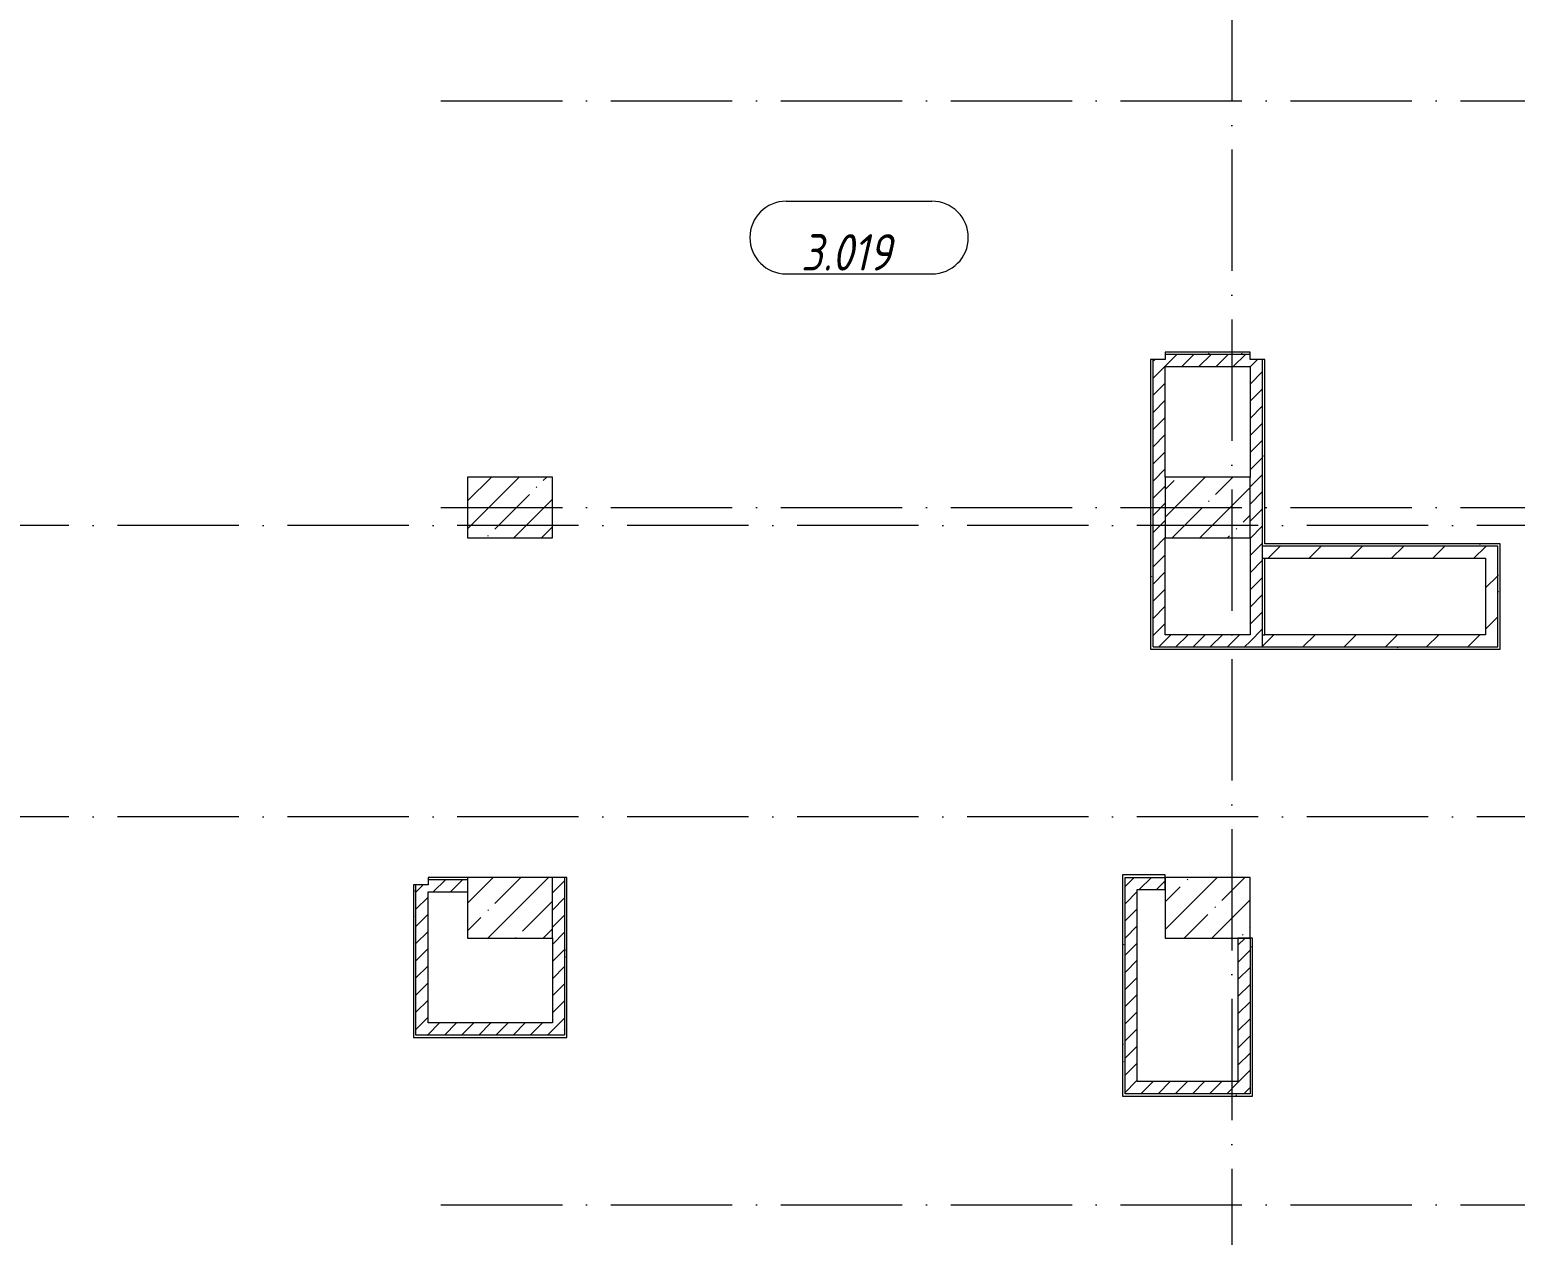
# Model space of a CAD drawing. Header units: millimetres. Extents: x -6467 to 106027, y -7090 to 195095.
# Drawn here: x 79302 to 91544, y 166745 to 176682 of the extents above; entities that cross this region are included whole.
import ezdxf

# ---------------------------------------------------------------- set-up
doc = ezdxf.new("R2010")
doc.units = ezdxf.units.MM
doc.linetypes.add('50_200_ШТРИХ_1Т_ш5_п1_п1_', pattern=[1400, 1000, -200, 0, -200])
for name, color, linetype, lineweight, true_color in [('A-AREA-IDEN-1', 7, 'Continuous', 9, 0xaaaaaa), ('I-WALL-1', 7, 'Continuous', 5, 0x787878), ('Оси-3', 7, '50_200_ШТРИХ_1Т_ш5_п1_п1_', 9, 0xaaaaaa)]:
    doc.layers.add(name, color=color, linetype=linetype, lineweight=lineweight, true_color=true_color)
for name, color, linetype, lineweight in [('A-WALL', 7, 'Continuous', 5), ('A-WALL-FNSH-1', 7, 'Continuous', 5), ('I-WALL', 7, 'Continuous', 5), ('S-COLS', 7, 'Continuous', 9), ('S-COLS-1', 7, 'Continuous', 5)]:
    doc.layers.add(name, color=color, linetype=linetype, lineweight=lineweight)
doc.styles.add('ISOCPEUR_I_1', font='isocpeui.ttf', dxfattribs={"width": 0.85, "height": 2.5})
pattern_1 = [(0, (109.45, 102614.03), (406.4, 101.6), [6.706, -298.094, 6.706, -298.094, -1625.6]), (0, (109.45, 102614.03), (406.4, 101.6), [-609.6, 6.706, -602.894, 6.706, -298.094, -711.2]), (0, (109.45, 102614.03), (406.4, 101.6), [-1524, 6.706, -196.494, 6.706, -501.294]), (120, (261.85, 102664.83), (-291.18818, 301.15272), [6.706, -298.094, 6.706, -298.094, -1625.6]), (120, (261.85, 102664.83), (-291.18818, 301.15272), [-609.6, 6.706, -602.894, 6.706, -298.094, -711.2]), (120, (261.85, 102664.83), (-291.18818, 301.15272), [-1524, 6.706, -196.494, 6.706, -501.294]), (240, (312.65, 102868.03), (-115.21182, -402.75272), [6.706, -298.094, 6.706, -298.094, -1625.6]), (240, (312.65, 102868.03), (-115.21182, -402.75272), [-609.6, 6.706, -602.894, 6.706, -298.094, -711.2]), (240, (312.65, 102868.03), (-115.21182, -402.75272), [-1524, 6.706, -196.494, 6.706, -501.294])]
pattern_2 = [(45, (109.45, 102614.03), (-70.71068, 70.71068), [])]
pattern_3 = [(45, (109.45, 102614.03), (-169.70563, 169.70563), [])]

# ---------------------------------------------------------------- blocks, each defined once
blk = doc.blocks.new('BSC_Колонна _Прямоугольная - 500х700-V297-АИ_План этажа Радиаторы_3')
at = {"layer": 'S-COLS-1'}
h = blk.add_hatch(dxfattribs=at)
h.set_pattern_fill('FP_231', color=256, style=0, pattern_type=2)
h.set_pattern_definition([(315, (-66830.7, 83150), (228.0985, 228.0985), []), (315, (-66830.7, 82921.9), (228.0985, 228.0985), [403.225, -80.645, 6.706, -73.939])])
h.paths.add_polyline_path([(-250, 350), (-250, -350), (250, -350), (250, 350)])
for p, q in [((250, 350), (-250, 350)), ((-250, 350), (-250, -350)), ((250, -350), (250, 350)), ((-250, -350), (250, -350))]:
    blk.add_line(p, q, dxfattribs=at)
blk = doc.blocks.new('BSC_Колонна _Прямоугольная - 500х700-V299-АИ_План этажа Радиаторы_3')
at = {"layer": 'S-COLS-1'}
h = blk.add_hatch(dxfattribs=at)
h.set_pattern_fill('FP_233', color=256, style=0, pattern_type=2)
h.set_pattern_definition([(315, (-70130.7, 83150), (228.0985, 228.0985), []), (315, (-70130.7, 82921.9), (228.0985, 228.0985), [403.225, -80.645, 6.706, -73.939])])
h.paths.add_polyline_path([(-250, 350), (-250, -350), (250, -350), (250, 350)])
for p, q in [((250, 350), (-250, 350)), ((-250, 350), (-250, -350)), ((250, -350), (250, 350)), ((-250, -350), (250, -350))]:
    blk.add_line(p, q, dxfattribs=at)
blk = doc.blocks.new('BSC_Колонна _Прямоугольная - 500х700-V300-АИ_План этажа Радиаторы_3')
at = {"layer": 'S-COLS-1'}
h = blk.add_hatch(dxfattribs=at)
h.set_pattern_fill('FP_234', color=256, style=0, pattern_type=2)
h.set_pattern_definition([(315, (-70130.7, 88900), (228.0985, 228.0985), []), (315, (-70130.7, 88671.9), (228.0985, 228.0985), [403.225, -80.645, 6.706, -73.939])])
h.paths.add_polyline_path([(-250, 350), (-250, -350), (250, -350), (250, 350)])
for p, q in [((250, 350), (-250, 350)), ((-250, 350), (-250, -350)), ((250, -350), (250, 350)), ((-250, -350), (250, -350))]:
    blk.add_line(p, q, dxfattribs=at)
blk = doc.blocks.new('AAR_СКБ_Марка_помещения_1_5 ммп - Номер-27962133-АИ_План этажа Радиаторы_3')
at = {"layer": 'A-AREA-IDEN-1'}
for p, q in [((-2.987, 3), (3.013, 3)), ((-2.987, 0), (3.013, 0))]:
    blk.add_line(p, q, dxfattribs=at)
for centre, start, end in [((-2.987, 1.5), 90, 270), ((3.013, 1.5), 270, 90)]:
    blk.add_arc(centre, 1.5, start, end, dxfattribs=at)

msp = doc.modelspace()

# ---------------------------------------------------------------- hatches: boundary and pattern name
at = {"layer": 'I-WALL'}
h = msp.add_hatch(dxfattribs=at)
h.set_pattern_fill('FP_5', color=256, style=0, pattern_type=2)
h.set_pattern_definition(pattern_2)
h.paths.add_polyline_path([(88559, 171695), (88659, 171695), (88659, 173965), (88559, 173965), (88559, 171965)])
h = msp.add_hatch(dxfattribs=at)
h.set_pattern_fill('FP_5', color=256, style=0, pattern_type=2)
h.set_pattern_definition(pattern_2)
h.paths.add_polyline_path([(88892, 173905), (89359, 173905), (89359, 174005), (88659, 174005), (88659, 173905)])
h = msp.add_hatch(dxfattribs=at)
h.set_pattern_fill('FP_5', color=256, style=0, pattern_type=2)
h.set_pattern_definition(pattern_2)
h.paths.add_polyline_path([(89459, 171595), (89459, 173965), (89359, 173965), (89359, 171595)])
h = msp.add_hatch(dxfattribs=at)
h.set_pattern_fill('FP_4', color=256, style=0, pattern_type=2)
h.set_pattern_definition(pattern_3)
h.paths.add_polyline_path([(91299, 172325), (91299, 172425), (89459, 172425), (89459, 172325), (90546, 172325)])
h = msp.add_hatch(dxfattribs=at)
h.set_pattern_fill('FP_4', color=256, style=0, pattern_type=2)
h.set_pattern_definition(pattern_3)
h.paths.add_polyline_path([(91299, 171695), (91399, 171695), (91399, 172425), (91299, 172425), (91299, 171965)])
h = msp.add_hatch(dxfattribs=at)
h.set_pattern_fill('FP_5', color=256, style=0, pattern_type=2)
h.set_pattern_definition(pattern_2)
h.paths.add_polyline_path([(89359, 171595), (89359, 171695), (88559, 171695), (88559, 171595), (88892, 171595)])
h = msp.add_hatch(dxfattribs=at)
h.set_pattern_fill('FP_4', color=256, style=0, pattern_type=2)
h.set_pattern_definition(pattern_3)
h.paths.add_polyline_path([(91373, 171595), (91399, 171595), (91399, 171695), (89459, 171695), (89459, 171595), (90546, 171595)])
h = msp.add_hatch(dxfattribs=at)
h.set_pattern_fill('FP_5', color=256, style=0, pattern_type=2)
h.set_pattern_definition(pattern_2)
h.paths.add_polyline_path([(83709, 168395), (83709, 169695), (83609, 169695), (83609, 168395)])
h = msp.add_hatch(dxfattribs=at)
h.set_pattern_fill('FP_5', color=256, style=0, pattern_type=2)
h.set_pattern_definition(pattern_2)
h.paths.add_polyline_path([(88659, 169595), (88659, 169695), (88328, 169695), (88328, 169595), (88428, 169595)])
h = msp.add_hatch(dxfattribs=at)
h.set_pattern_fill('FP_5', color=256, style=0, pattern_type=2)
h.set_pattern_definition(pattern_2)
h.paths.add_polyline_path([(82484, 168395), (82584, 168395), (82584, 169635), (82484, 169635)])
h = msp.add_hatch(dxfattribs=at)
h.set_pattern_fill('FP_5', color=256, style=0, pattern_type=2)
h.set_pattern_definition(pattern_2)
h.paths.add_polyline_path([(82584, 169575), (82909, 169575), (82909, 169675), (82584, 169675), (82584, 169635)])
h = msp.add_hatch(dxfattribs=at)
h.set_pattern_fill('FP_5', color=256, style=0, pattern_type=2)
h.set_pattern_definition(pattern_2)
h.paths.add_polyline_path([(88428, 168012), (88428, 169595), (88328, 169595), (88328, 168012)])
h = msp.add_hatch(dxfattribs=at)
h.set_pattern_fill('FP_5', color=256, style=0, pattern_type=2)
h.set_pattern_definition(pattern_2)
h.paths.add_polyline_path([(89359, 167912), (89359, 169195), (89259, 169195), (89259, 167912)])
h = msp.add_hatch(dxfattribs=at)
h.set_pattern_fill('FP_5', color=256, style=0, pattern_type=2)
h.set_pattern_definition(pattern_2)
h.paths.add_polyline_path([(82584, 168395), (83609, 168395), (83609, 168495), (82584, 168495)])
h = msp.add_hatch(dxfattribs=at)
h.set_pattern_fill('FP_5', color=256, style=0, pattern_type=2)
h.set_pattern_definition(pattern_2)
h.paths.add_polyline_path([(88328, 167912), (89259, 167912), (89259, 168012), (88328, 168012)])
at = {"layer": 'I-WALL-1'}
h = msp.add_hatch(dxfattribs=at)
h.set_pattern_fill('FP_3', color=256, style=0, pattern_type=2)
h.set_pattern_definition(pattern_1)
h.paths.add_polyline_path([(88559, 171595), (88559, 173965), (88539, 173965), (88539, 171595)])
h = msp.add_hatch(dxfattribs=at)
h.set_pattern_fill('FP_3', color=256, style=0, pattern_type=2)
h.set_pattern_definition(pattern_1)
h.paths.add_polyline_path([(89359, 174005), (89359, 174025), (88659, 174025), (88659, 174005), (88892, 174005)])
h = msp.add_hatch(dxfattribs=at)
h.set_pattern_fill('FP_3', color=256, style=0, pattern_type=2)
h.set_pattern_definition(pattern_1)
h.paths.add_polyline_path([(89479, 171575), (89479, 171595), (89459, 171595), (89459, 171575)])
h.paths.add_polyline_path([(89459, 171695), (89479, 171695), (89479, 172325), (89459, 172325), (89459, 171965)])
h.paths.add_polyline_path([(89479, 172425), (89479, 173965), (89459, 173965), (89459, 172425)])
h = msp.add_hatch(dxfattribs=at)
h.set_pattern_fill('FP_3', color=256, style=0, pattern_type=2)
h.set_pattern_definition(pattern_1)
h.paths.add_polyline_path([(91399, 172425), (91399, 172445), (89479, 172445), (89479, 172425), (91373, 172425)])
h = msp.add_hatch(dxfattribs=at)
h.set_pattern_fill('FP_3', color=256, style=0, pattern_type=2)
h.set_pattern_definition(pattern_1)
h.paths.add_polyline_path([(91399, 171595), (91419, 171595), (91419, 172445), (91399, 172445), (91399, 171614)])
h = msp.add_hatch(dxfattribs=at)
h.set_pattern_fill('FP_3', color=256, style=0, pattern_type=2)
h.set_pattern_definition(pattern_1)
h.paths.add_polyline_path([(89359, 171575), (89459, 171575), (89459, 171595), (88539, 171595), (88539, 171575), (88892, 171575)])
h = msp.add_hatch(dxfattribs=at)
h.set_pattern_fill('FP_3', color=256, style=0, pattern_type=2)
h.set_pattern_definition(pattern_1)
h.paths.add_polyline_path([(91419, 171575), (91419, 171595), (89479, 171595), (89479, 171575), (91373, 171575)])
h = msp.add_hatch(dxfattribs=at)
h.set_pattern_fill('FP_3', color=256, style=0, pattern_type=2)
h.set_pattern_definition(pattern_1)
h.paths.add_polyline_path([(82909, 169675), (82909, 169695), (82584, 169695), (82584, 169675)])
h = msp.add_hatch(dxfattribs=at)
h.set_pattern_fill('FP_3', color=256, style=0, pattern_type=2)
h.set_pattern_definition(pattern_1)
h.paths.add_polyline_path([(83729, 168375), (83729, 169695), (83709, 169695), (83709, 168375)])
h = msp.add_hatch(dxfattribs=at)
h.set_pattern_fill('FP_3', color=256, style=0, pattern_type=2)
h.set_pattern_definition(pattern_1)
h.paths.add_polyline_path([(88659, 169695), (88659, 169715), (88308, 169715), (88308, 169695), (88328, 169695)])
h = msp.add_hatch(dxfattribs=at)
h.set_pattern_fill('FP_3', color=256, style=0, pattern_type=2)
h.set_pattern_definition(pattern_1)
h.paths.add_polyline_path([(88328, 167912), (88328, 169695), (88308, 169695), (88308, 167912)])
h = msp.add_hatch(dxfattribs=at)
h.set_pattern_fill('FP_3', color=256, style=0, pattern_type=2)
h.set_pattern_definition(pattern_1)
h.paths.add_polyline_path([(82484, 168375), (82484, 169635), (82464, 169635), (82464, 168375)])
h = msp.add_hatch(dxfattribs=at)
h.set_pattern_fill('FP_3', color=256, style=0, pattern_type=2)
h.set_pattern_definition(pattern_1)
h.paths.add_polyline_path([(89379, 167892), (89379, 169195), (89359, 169195), (89359, 167892)])
h = msp.add_hatch(dxfattribs=at)
h.set_pattern_fill('FP_3', color=256, style=0, pattern_type=2)
h.set_pattern_definition(pattern_1)
h.paths.add_polyline_path([(83609, 168375), (83709, 168375), (83709, 168395), (82484, 168395), (82484, 168375), (82584, 168375)])
h = msp.add_hatch(dxfattribs=at)
h.set_pattern_fill('FP_3', color=256, style=0, pattern_type=2)
h.set_pattern_definition(pattern_1)
h.paths.add_polyline_path([(88892, 167892), (89359, 167892), (89359, 167912), (88308, 167912), (88308, 167892)])
at = {"layer": 'S-COLS-1'}
h = msp.add_hatch(dxfattribs=at)
h.set_pattern_fill('FP_1', color=256, style=0, pattern_type=2)
h.set_pattern_definition([(45, (109.45, 102614.03), (-228.0985, 228.0985), []), (45, (337.55, 102614.03), (-228.0985, 228.0985), [403.225, -80.645, 6.706, -73.939])])
h.paths.add_polyline_path([(88892, 169195), (89359, 169195), (89359, 169695), (88659, 169695), (88659, 169195)])

# ---------------------------------------------------------------- linework, layer by layer
at = {"layer": 'A-WALL'}
for p, q in [((88559, 171595), (88559, 173965)), ((89359, 174005), (88659, 174005)), ((89459, 173965), (89459, 171595)), ((91399, 172425), (89459, 172425)), ((91399, 171595), (91399, 172425)), ((89459, 172325), (89479, 172325)), ((89459, 171695), (89479, 171695)), ((88559, 171595), (91399, 171595)), ((83709, 169695), (83709, 168395)), ((88328, 169695), (88659, 169695)), ((88328, 167912), (88328, 169695)), ((82484, 168395), (82484, 169635)), ((82909, 169675), (82584, 169675)), ((89359, 169195), (89359, 167912)), ((83709, 168395), (82484, 168395)), ((89359, 167912), (88328, 167912))]:
    msp.add_line(p, q, dxfattribs=at)
at = {"layer": 'A-WALL-FNSH-1'}
for p, q in [((88539, 173965), (88539, 171575)), ((88659, 173965), (88539, 173965)), ((89359, 174025), (88659, 174025)), ((88659, 174025), (88659, 173965)), ((89359, 173965), (89359, 174025)), ((89479, 173965), (89359, 173965)), ((89479, 172445), (89479, 173965)), ((88659, 172995), (88659, 173905)), ((88659, 173905), (89359, 173905)), ((89359, 173905), (89359, 172995)), ((88659, 171695), (88659, 172495)), ((89359, 172495), (89359, 171695)), ((91419, 172445), (89479, 172445)), ((91419, 171575), (91419, 172445)), ((89479, 171695), (89479, 172325)), ((89479, 172325), (91299, 172325)), ((91299, 172325), (91299, 171695)), ((89359, 171695), (88659, 171695)), ((91299, 171695), (89479, 171695)), ((88539, 171575), (91419, 171575)), ((82909, 169695), (82584, 169695)), ((82584, 169695), (82584, 169635)), ((83729, 169695), (83609, 169695)), ((83729, 168375), (83729, 169695)), ((88659, 169715), (88308, 169715)), ((88308, 169715), (88308, 167892)), ((88659, 169595), (88659, 169715)), ((82464, 169635), (82464, 168375)), ((82584, 169635), (82464, 169635)), ((82584, 168495), (82584, 169575)), ((82584, 169575), (82909, 169575)), ((88428, 169595), (88659, 169595)), ((88428, 168012), (88428, 169595)), ((83609, 169195), (83609, 168495)), ((89379, 169195), (89259, 169195)), ((89259, 169195), (89259, 168012)), ((89379, 167892), (89379, 169195)), ((83609, 168495), (82584, 168495)), ((82464, 168375), (83729, 168375)), ((89259, 168012), (88428, 168012)), ((88308, 167892), (89379, 167892))]:
    msp.add_line(p, q, dxfattribs=at)
at = {"layer": 'S-COLS-1'}
for p, q in [((89359, 169695), (88659, 169695)), ((88659, 169695), (88659, 169195)), ((89359, 169195), (89359, 169695)), ((88659, 169195), (89359, 169195))]:
    msp.add_line(p, q, dxfattribs=at)
at = {"layer": 'Оси-3'}
for p, q in [((89209, 193895), (89209, 96724)), ((82691, 176095), (104827, 176095)), ((82691, 172745), (104827, 172745)), ((104827, 172595), (48795, 172595)), ((104827, 170195), (-5158, 170195)), ((82691, 166995), (104827, 166995))]:
    msp.add_line(p, q, dxfattribs=at)

# ---------------------------------------------------------------- block references
at = {"layer": 'A-AREA-IDEN-1', "xscale": 199.9999999999999, "yscale": 199.9999999999999, "zscale": 199.9999999999999}
msp.add_blockref('AAR_СКБ_Марка_помещения_1_5 ммп - Номер-27962133-АИ_План этажа Радиаторы_3', (86134, 174669), dxfattribs=at)
at = {"layer": 'S-COLS', "rotation": 89.9999999999999}
for name, p in [('BSC_Колонна _Прямоугольная - 500х700-V299-АИ_План этажа Радиаторы_3', (83259, 172745)), ('BSC_Колонна _Прямоугольная - 500х700-V300-АИ_План этажа Радиаторы_3', (89009, 172745)), ('BSC_Колонна _Прямоугольная - 500х700-V297-АИ_План этажа Радиаторы_3', (83259, 169445))]:
    msp.add_blockref(name, p, dxfattribs=at)

# ---------------------------------------------------------------- texts
at = {"layer": 'A-AREA-IDEN-1', "insert": (86030, 174697), "char_height": 300, "width": 900, "attachment_point": 8, "line_spacing_factor": 1.139951, "style": 'ISOCPEUR_I_1'}
msp.add_mtext('\\pxqc,t8.46667,16.93333,25.4,33.86667,42.33333,50.8,59.26667,67.73333,76.2,84.66667,93.13333,101.6,110.06667,118.53333,127,135.46667,143.93333,152.4,160.86667,169.33333,177.8,186.26667,194.73333,203.2,211.66667,220.13333,228.6,237.06667,245.53333,254,262.46667,270.93333;{3.019}', dxfattribs=at)

doc.saveas('drawing.dxf')
